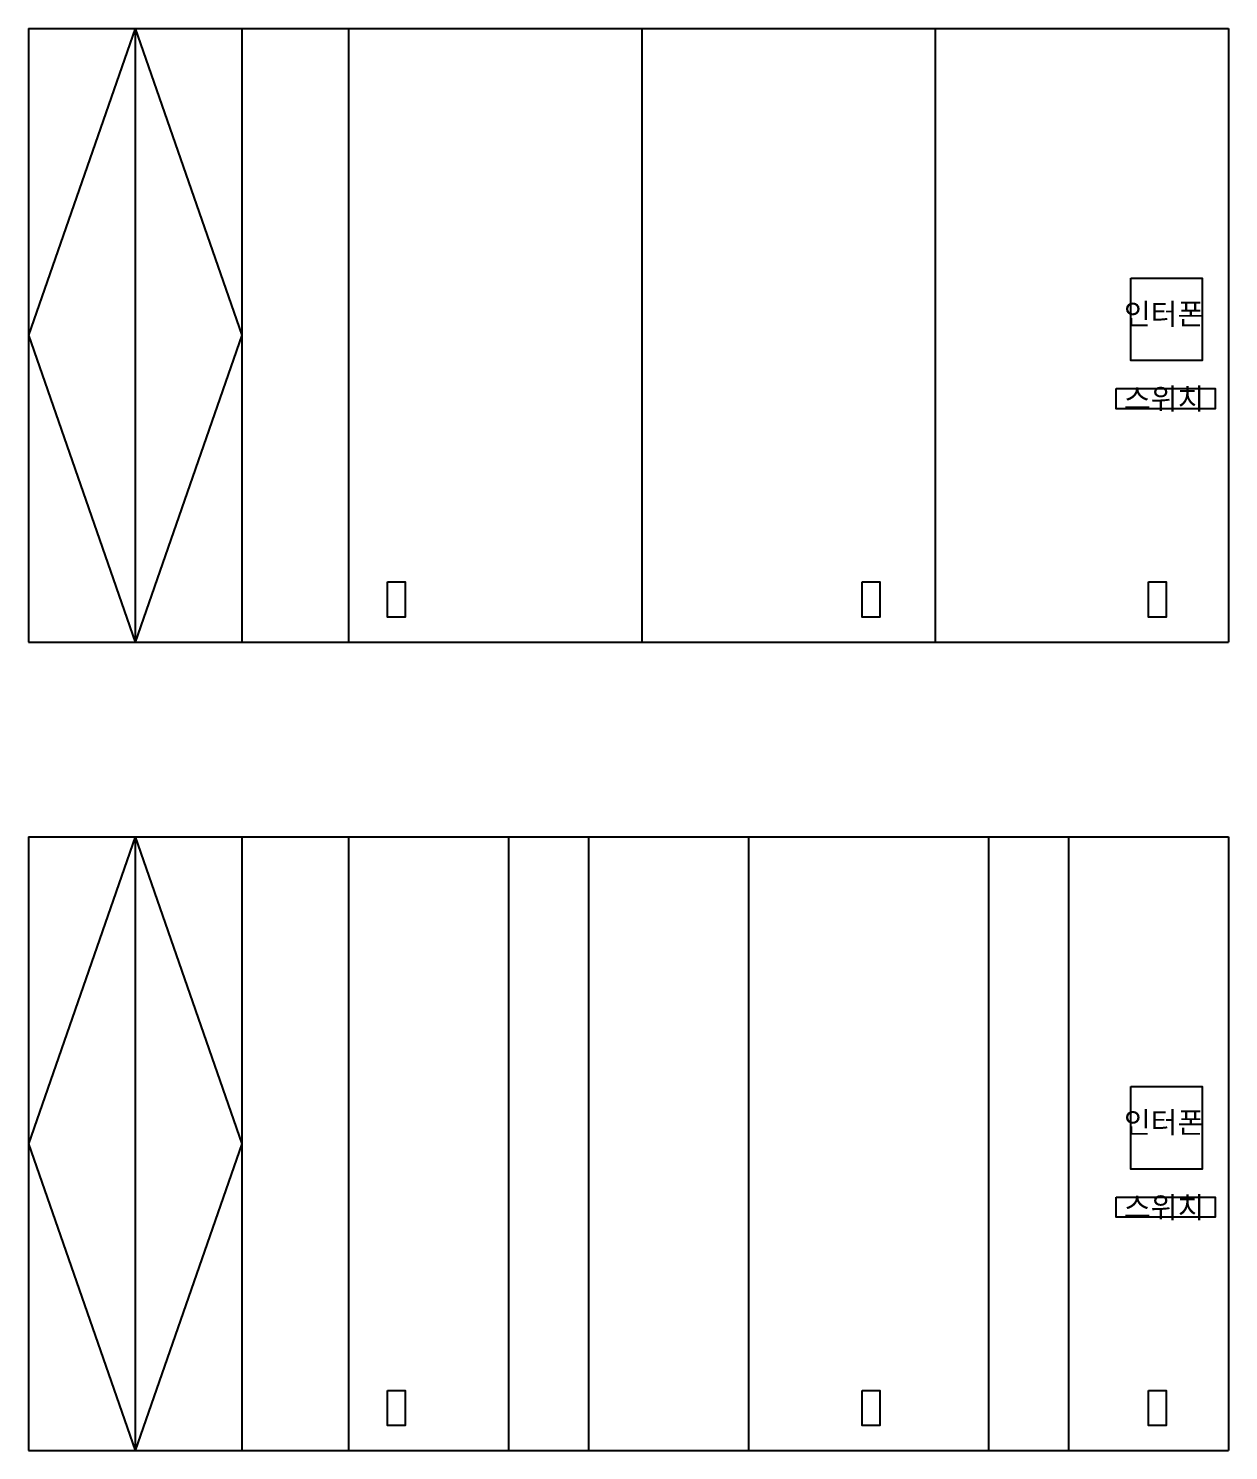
# Model space of a CAD drawing. Header units: millimetres. Extents: x 144680 to 246943, y -177515 to -149396.
# Drawn here: x 242443 to 246943, y -171075 to -165745 of the extents above; entities that cross this region are included whole.
import ezdxf

# ---------------------------------------------------------------- set-up
doc = ezdxf.new("R2010")
doc.units = ezdxf.units.MM
doc.header["$LTSCALE"] = 50
doc.layers.add('07-DIM WAL', color=5, linetype='Continuous')
doc.styles.add('YOURNAME', font='')
doc.styles.get('YOURNAME').set_extended_font_data('HYwulM')

msp = doc.modelspace()

# ---------------------------------------------------------------- linework, layer by layer
at = {"layer": '07-DIM WAL', "ltscale": 10}
for p, q in [((242443.4, -165744.8), (246943.4, -165744.8)), ((242443.4, -165744.8), (242443.4, -168044.8)), ((242843.4, -165744.8), (242443.4, -166894.8)), ((242843.4, -165744.8), (242843.4, -168044.8)), ((242843.4, -165744.8), (243243.4, -166894.8)), ((242843.4, -165744.8), (242843.4, -166911.3)), ((243243.4, -165744.8), (243243.4, -168044.8)), ((243643.4, -165744.8), (243643.4, -168044.8)), ((244743.4, -165744.8), (244743.4, -168044.8)), ((245843.4, -165744.8), (245843.4, -168044.8)), ((246943.4, -165744.8), (246943.4, -168044.8)), ((242443.4, -166894.8), (242843.4, -168044.8)), ((243243.4, -166894.8), (242843.4, -168044.8)), ((242443.4, -168044.8), (246943.4, -168044.8)), ((242443.4, -168775), (246943.4, -168775)), ((242443.4, -168775), (242443.4, -171075)), ((242843.4, -168775), (242443.4, -169925)), ((242843.4, -168775), (242843.4, -171075)), ((242843.4, -168775), (243243.4, -169925)), ((242843.4, -168775), (242843.4, -169941.5)), ((243243.4, -168775), (243243.4, -171075)), ((243643.4, -168775), (243643.4, -171075)), ((244243.4, -168775), (244243.4, -171075)), ((244543.4, -168775), (244543.4, -171075)), ((245143.4, -168775), (245143.4, -171075)), ((246043.4, -168775), (246043.4, -171075)), ((246343.4, -168775), (246343.4, -171075)), ((246943.4, -168775), (246943.4, -171075)), ((242443.4, -169925), (242843.4, -171075)), ((243243.4, -169925), (242843.4, -171075)), ((242443.4, -171075), (246943.4, -171075))]:
    msp.add_line(p, q, dxfattribs=at)
for points in [[(246576.7, -166680.5), (246844.6, -166680.5), (246844.6, -166989.6), (246576.7, -166989.6)], [(246521.7, -167094.9), (246892.7, -167094.9), (246892.7, -167170.5), (246521.7, -167170.5)], [(243790, -167819.2), (243855.9, -167819.2), (243855.9, -167950.9), (243790, -167950.9)], [(245570, -167819.2), (245635.9, -167819.2), (245635.9, -167950.9), (245570, -167950.9)], [(246643.2, -167819.2), (246709.1, -167819.2), (246709.1, -167950.9), (246643.2, -167950.9)], [(246576.7, -169710.8), (246844.6, -169710.8), (246844.6, -170019.8), (246576.7, -170019.8)], [(246521.7, -170125.1), (246892.7, -170125.1), (246892.7, -170200.7), (246521.7, -170200.7)], [(243790, -170849.4), (243855.9, -170849.4), (243855.9, -170981.1), (243790, -170981.1)], [(245570, -170849.4), (245635.9, -170849.4), (245635.9, -170981.1), (245570, -170981.1)], [(246643.2, -170849.4), (246709.1, -170849.4), (246709.1, -170981.1), (246643.2, -170981.1)]]:
    msp.add_lwpolyline(points, close=True, dxfattribs=at)

# ---------------------------------------------------------------- texts
at = {"layer": '07-DIM WAL', "ltscale": 10, "char_height": 80, "width": 1420.356, "attachment_point": 1, "style": 'YOURNAME'}
for s, insert in [('인터폰', (246550.9, -166775.1)), ('스위치', (246550.9, -167092.9)), ('인터폰', (246550.9, -169805.3)), ('스위치', (246550.9, -170123.1))]:
    msp.add_mtext(s, dxfattribs=dict(at, insert=insert))

doc.saveas('drawing.dxf')
